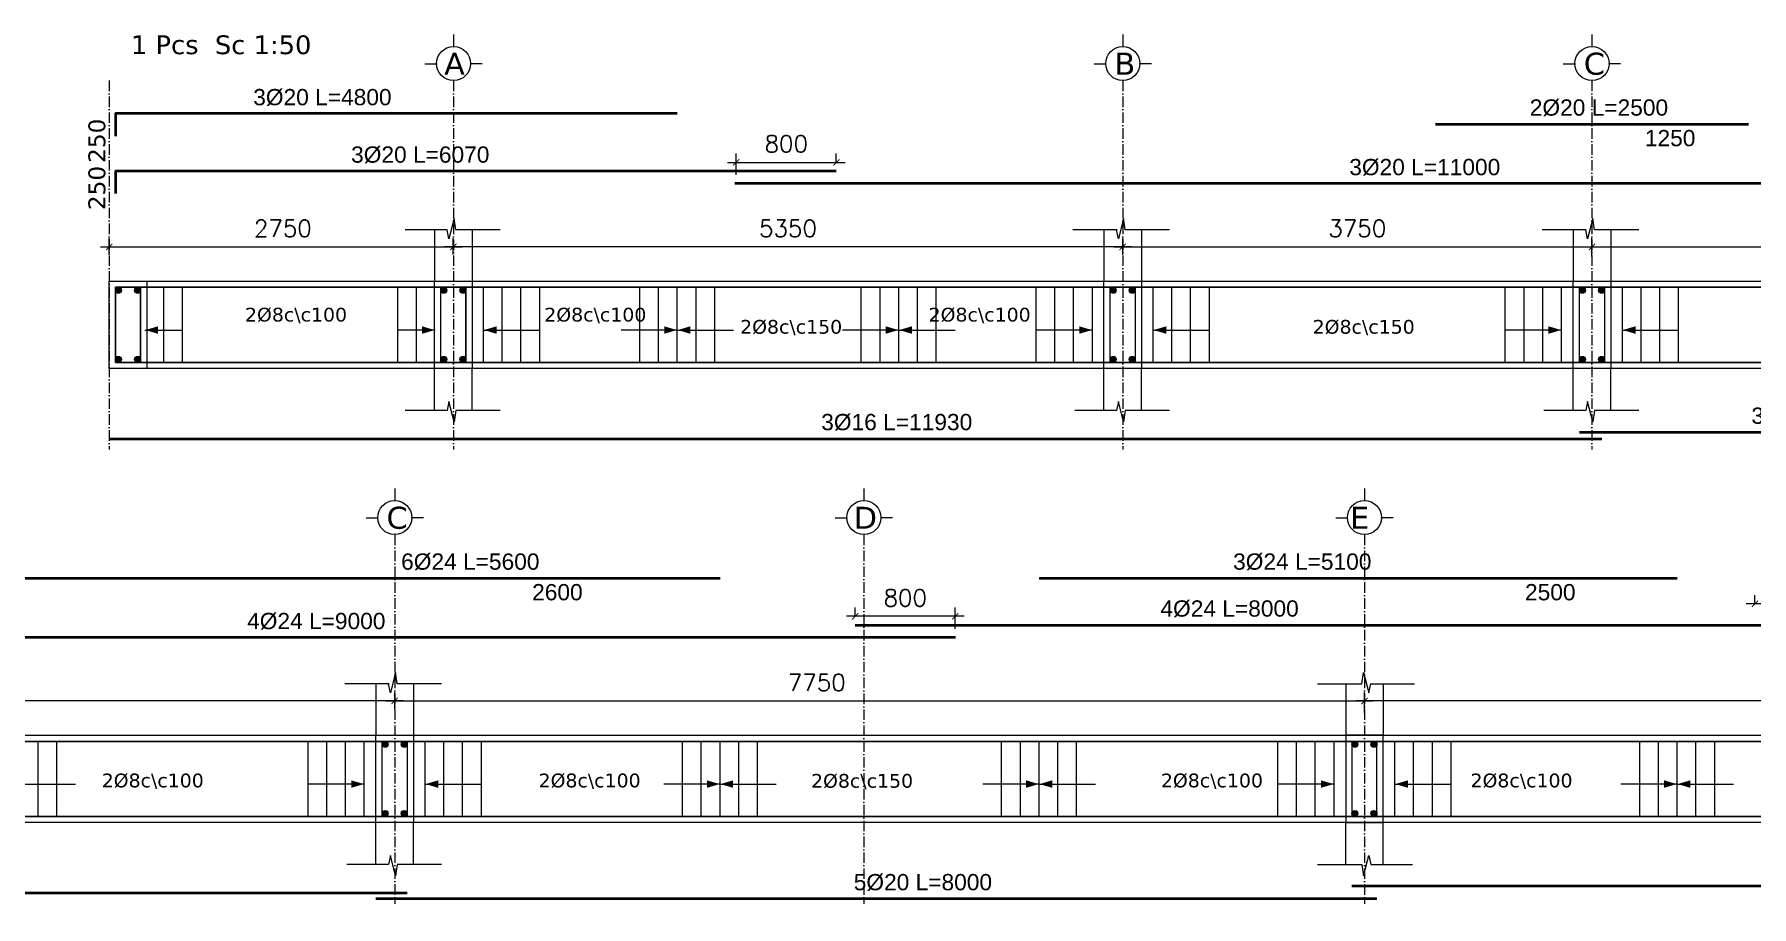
# Model space of a CAD drawing. Header units: inches. Extents: x -17020 to 43805, y -10194 to 123061.
# Drawn here: x 29688 to 31061, y 112842 to 113540 of the extents above; entities that cross this region are included whole.
import ezdxf

# ---------------------------------------------------------------- set-up
doc = ezdxf.new("R2010")
doc.units = ezdxf.units.IN
doc.header["$LTSCALE"] = 0.7
doc.header["$MEASUREMENT"] = 0
doc.linetypes.add('ACAD_ISO10W100', pattern=[18, 12, -3, 0, -3])
doc.layers.get('0').update_dxf_attribs({"lineweight": 13})
doc.layers.get('Defpoints').update_dxf_attribs({"lineweight": 5})
for name, color, linetype, lineweight in [('axis', 254, 'ACAD_ISO10W100', 9), ('BEAM FRAME', 5, 'Continuous', 18), ('COLUMN', 4, 'Continuous', 20), ('elevline', 30, 'Continuous', 20), ('FRAME 070', 5, 'Continuous', 60), ('hatch', 9, 'Continuous', 9), ('renforcment', 141, 'Continuous', 40), ('tex', 3, 'Continuous', 25), ('TEXT', 3, 'Continuous', 25), ('top rein. extension', 50, 'Continuous', 20), ('top renforcment', 7, 'Continuous', 40)]:
    doc.layers.add(name, color=color, linetype=linetype, lineweight=lineweight)
doc.styles.add('100', font='romans.shx', dxfattribs={"height": 13.5})
doc.styles.add('romanc', font='verdana.ttf', dxfattribs={"height": 250})
doc.styles.get("Standard").update_dxf_attribs({"font": 'arial.ttf', "height": 13})
doc.dimstyles.new('100', dxfattribs={"dimtxt": 13.5, "dimasz": 5, "dimexe": 7, "dimexo": 7, "dimgap": 8, "dimtad": 1, "dimdec": 0, "dimlfac": 10, "dimzin": 4, "dimdsep": 46, "dimtxsty": '100', "dimblk": 'ARCHTICK', "dimcen": 0.09, "dimdle": 7, "dimclrd": 1, "dimclre": 8, "dimclrt": 2, "dimadec": 0, "dimazin": 1, "dimtfac": 1, "dimtdec": 0, "dimtix": 1, "dimtofl": 0, "dimtmove": 0, "dimatfit": 3, "dimldrblk": 'ARCHTICK', "dimfxl": 0.18, "dimtolj": 1, "dimtzin": 0, "dimlwd": -1, "dimlwe": -1, "dimarcsym": 0})
doc.dimstyles.get("Standard").update_dxf_attribs({"dimtxt": 13, "dimasz": 5, "dimexe": 0.18, "dimexo": 0.0625, "dimgap": 6, "dimtad": 1, "dimdec": 0, "dimlfac": 10, "dimzin": 0, "dimdsep": 46, "dimtxsty": 'Standard', "dimblk": 'ARCHTICK', "dimcen": 0.09, "dimse1": 1, "dimse2": 1, "dimclrd": 1, "dimclre": 7, "dimclrt": 3, "dimadec": 0, "dimazin": 0, "dimtfac": 1, "dimtdec": 0, "dimtix": 1, "dimtofl": 0, "dimtmove": 0, "dimatfit": 3, "dimldrblk": 'ARCHTICK', "dimfxl": 1, "dimtolj": 1, "dimtzin": 0, "dimarcsym": 0})

# ---------------------------------------------------------------- blocks, each defined once
blk = doc.blocks.new('*D1082')
at = {"layer": 'Defpoints', "color": 0, "transparency": 16777216}
for p in [(30248.3, 113420.3, -167.8), (31348.2, 113420.3, -0.5), (31348.2, 113420.3)]:
    blk.add_point(p, dxfattribs=at)
at = {"layer": 'TEXT', "color": 3, "transparency": 16777216, "insert": (30799.6, 113433.3), "char_height": 13, "attachment_point": 5}
blk.add_mtext('\\A1;3%%C20 L=11000', dxfattribs=at)
blk = doc.blocks.new('_ArchTick')
at = {"color": 0, "linetype": 'ByBlock', "lineweight": 0, "const_width": 0.15}
blk.add_lwpolyline([(-0.5, -0.5), (0.5, 0.5)], dxfattribs=at)
blk = doc.blocks.new('*D1083')
at = {"color": 1, "transparency": 16777216}
blk.add_line((30565.2, 113369.8), (30016.2, 113369.8), dxfattribs=at)
at = {"color": 8, "transparency": 16777216}
for p, q in [((30023.2, 113363.8), (30023.2, 113376.8)), ((30558.2, 113363.4), (30558.2, 113376.8))]:
    blk.add_line(p, q, dxfattribs=at)
at = {"layer": 'Defpoints', "color": 0, "transparency": 16777216}
for p in [(30023.2, 113369.8), (30023.2, 113356.8), (30558.2, 113356.4)]:
    blk.add_point(p, dxfattribs=at)
at = {"color": 1, "transparency": 16777216, "xscale": 5, "yscale": 5, "zscale": 5, "rotation": 180}
blk.add_blockref('_ArchTick', (30023.2, 113369.8), dxfattribs=at)
at = {"color": 1, "transparency": 16777216, "xscale": 5, "yscale": 5, "zscale": 5}
blk.add_blockref('_ArchTick', (30558.2, 113369.8), dxfattribs=at)
at = {"color": 2, "transparency": 16777216, "insert": (30290.7, 113384.5), "char_height": 13.5, "attachment_point": 5, "style": '100'}
blk.add_mtext('\\A1;5350', dxfattribs=at)
blk = doc.blocks.new('*D1084')
at = {"layer": 'Defpoints', "color": 0, "transparency": 16777216}
for p in [(29722.2, 113430.3, -218.5), (30329.3, 113430.3, -157.8), (30329.3, 113430.3)]:
    blk.add_point(p, dxfattribs=at)
at = {"layer": 'TEXT', "color": 3, "transparency": 16777216, "insert": (29996.8, 113443.3), "char_height": 13, "attachment_point": 5}
blk.add_mtext('\\A1;3%%C20 L=6070', dxfattribs=at)
blk = doc.blocks.new('*D1163')
at = {"color": 1, "transparency": 16777216}
blk.add_line((30242.3, 113437.3), (30336.3, 113437.3), dxfattribs=at)
at = {"color": 8, "transparency": 16777216}
for p, q in [((30249.3, 113427.3), (30249.3, 113444.3)), ((30329.3, 113437.3), (30329.3, 113444.3))]:
    blk.add_line(p, q, dxfattribs=at)
at = {"layer": 'Defpoints', "color": 0, "transparency": 16777216}
for p in [(30329.3, 113437.3), (30329.3, 113430.3), (30249.3, 113420.3)]:
    blk.add_point(p, dxfattribs=at)
at = {"color": 1, "transparency": 16777216, "xscale": 5, "yscale": 5, "zscale": 5, "rotation": 180}
blk.add_blockref('_ArchTick', (30249.3, 113437.3), dxfattribs=at)
at = {"color": 1, "transparency": 16777216, "xscale": 5, "yscale": 5, "zscale": 5}
blk.add_blockref('_ArchTick', (30329.3, 113437.3), dxfattribs=at)
at = {"color": 2, "transparency": 16777216, "insert": (30289.3, 113452.1), "char_height": 13.5, "attachment_point": 5, "style": '100'}
blk.add_mtext('\\A1;800', dxfattribs=at)
blk = doc.blocks.new('*D1085')
at = {"color": 1, "transparency": 16777216}
blk.add_line((30926.2, 113369.8), (31315.2, 113369.8), dxfattribs=at)
at = {"color": 8, "transparency": 16777216}
for p, q in [((30933.2, 113363.2), (30933.2, 113376.8)), ((31308.2, 113360.8), (31308.2, 113376.8))]:
    blk.add_line(p, q, dxfattribs=at)
at = {"layer": 'Defpoints', "color": 0, "transparency": 16777216}
for p in [(31308.2, 113369.8), (30933.2, 113356.2), (31308.2, 113353.8)]:
    blk.add_point(p, dxfattribs=at)
at = {"color": 1, "transparency": 16777216, "xscale": 5, "yscale": 5, "zscale": 5, "rotation": 180}
blk.add_blockref('_ArchTick', (30933.2, 113369.8), dxfattribs=at)
at = {"color": 1, "transparency": 16777216, "xscale": 5, "yscale": 5, "zscale": 5}
blk.add_blockref('_ArchTick', (31308.2, 113369.8), dxfattribs=at)
at = {"color": 2, "transparency": 16777216, "insert": (31120.7, 113384.5), "char_height": 13.5, "attachment_point": 5, "style": '100'}
blk.add_mtext('\\A1;3750', dxfattribs=at)
blk = doc.blocks.new('*D1087')
at = {"layer": 'Defpoints', "color": 0, "transparency": 16777216}
for p in [(30923.2, 113221.6, -37100.9), (30923.2, 113221.6), (31318.2, 113221.6, -13652.7)]:
    blk.add_point(p, dxfattribs=at)
at = {"layer": 'TEXT', "color": 3, "transparency": 16777216, "insert": (31115.9, 113234.6), "char_height": 13, "attachment_point": 5}
blk.add_mtext('\\A1;3%%C16 L=3950', dxfattribs=at)
blk = doc.blocks.new('*D1088')
at = {"color": 1, "transparency": 16777216}
blk.add_line((29741.2, 113369.8), (30030.2, 113369.8), dxfattribs=at)
at = {"color": 8, "transparency": 16777216}
for p, q in [((29748.2, 113363.4), (29748.2, 113376.8)), ((30023.2, 113363.6), (30023.2, 113376.8))]:
    blk.add_line(p, q, dxfattribs=at)
at = {"layer": 'Defpoints', "color": 0, "transparency": 16777216}
for p in [(30023.2, 113369.8), (29748.2, 113356.4), (30023.2, 113356.6)]:
    blk.add_point(p, dxfattribs=at)
at = {"color": 1, "transparency": 16777216, "xscale": 5, "yscale": 5, "zscale": 5, "rotation": 180}
blk.add_blockref('_ArchTick', (29748.2, 113369.8), dxfattribs=at)
at = {"color": 1, "transparency": 16777216, "xscale": 5, "yscale": 5, "zscale": 5}
blk.add_blockref('_ArchTick', (30023.2, 113369.8), dxfattribs=at)
at = {"color": 2, "transparency": 16777216, "insert": (29887, 113384.5), "char_height": 13.5, "attachment_point": 5, "style": '100'}
blk.add_mtext('\\A1;2750', dxfattribs=at)
blk = doc.blocks.new('*D1089')
at = {"layer": 'Defpoints', "color": 0, "transparency": 16777216}
for p in [(29748.2, 113216.5, -37100.9), (29748.2, 113216.5), (30941.2, 113216.5, -13652.7)]:
    blk.add_point(p, dxfattribs=at)
at = {"layer": 'TEXT', "color": 3, "transparency": 16777216, "insert": (30377.6, 113229.5), "char_height": 13, "attachment_point": 5}
blk.add_mtext('\\A1;3%%C16 L=11930', dxfattribs=at)
blk = doc.blocks.new('*D1090')
at = {"color": 1, "transparency": 16777216}
blk.add_line((30551.2, 113369.8), (30940.2, 113369.8), dxfattribs=at)
at = {"color": 8, "transparency": 16777216}
for p, q in [((30558.2, 113363.4), (30558.2, 113376.8)), ((30933.2, 113362.2), (30933.2, 113376.8))]:
    blk.add_line(p, q, dxfattribs=at)
at = {"layer": 'Defpoints', "color": 0, "transparency": 16777216}
for p in [(30933.2, 113369.8), (30558.2, 113356.4), (30933.2, 113355.2)]:
    blk.add_point(p, dxfattribs=at)
at = {"color": 1, "transparency": 16777216, "xscale": 5, "yscale": 5, "zscale": 5, "rotation": 180}
blk.add_blockref('_ArchTick', (30558.2, 113369.8), dxfattribs=at)
at = {"color": 1, "transparency": 16777216, "xscale": 5, "yscale": 5, "zscale": 5}
blk.add_blockref('_ArchTick', (30933.2, 113369.8), dxfattribs=at)
at = {"color": 2, "transparency": 16777216, "insert": (30745.7, 113384.5), "char_height": 13.5, "attachment_point": 5, "style": '100'}
blk.add_mtext('\\A1;3750', dxfattribs=at)
blk = doc.blocks.new('*D1100')
at = {"layer": 'Defpoints', "color": 0, "transparency": 16777216}
for p in [(29722.2, 113476.2, -218.5), (30202.2, 113476.2, -157.8), (30202.2, 113476.2)]:
    blk.add_point(p, dxfattribs=at)
at = {"layer": 'TEXT', "color": 3, "transparency": 16777216, "insert": (29918.6, 113489.2), "char_height": 13, "attachment_point": 5}
blk.add_mtext('\\A1;3%%C20 L=4800', dxfattribs=at)
blk = doc.blocks.new('*D1101')
at = {"layer": 'Defpoints', "color": 0, "transparency": 16777216}
for p in [(30808.2, 113467.9, -203.1), (30808.2, 113467.9), (31058.2, 113467.9, -189.9)]:
    blk.add_point(p, dxfattribs=at)
at = {"layer": 'TEXT', "color": 3, "transparency": 16777216, "insert": (30938.8, 113480.9), "char_height": 13, "attachment_point": 5}
blk.add_mtext('\\A1;2%%C20 L=2500', dxfattribs=at)
blk = doc.blocks.new('*D1102')
at = {"layer": 'Defpoints', "color": 0, "transparency": 16777216}
for p in [(30933.2, 113466.3), (31058.2, 113466.3), (31058.2, 113443.9)]:
    blk.add_point(p, dxfattribs=at)
at = {"layer": 'TEXT', "color": 3, "transparency": 16777216, "insert": (30995.7, 113456.6), "char_height": 13, "attachment_point": 5}
blk.add_mtext('\\A1;1250', dxfattribs=at)
blk = doc.blocks.new('*D1120')
at = {"layer": 'Defpoints', "color": 0, "transparency": 16777216}
for p in [(29524.4, 113057.5, -167.8), (30424.4, 113057.5, -221.1), (30424.4, 113057.5)]:
    blk.add_point(p, dxfattribs=at)
at = {"layer": 'TEXT', "color": 3, "transparency": 16777216, "insert": (29913.7, 113070.5), "char_height": 13, "attachment_point": 5}
blk.add_mtext('\\A1;4%%C24 L=9000', dxfattribs=at)
blk = doc.blocks.new('*D1121')
at = {"color": 8, "transparency": 16777216}
for p, q in [((29066.4, 113000.9), (29066.4, 113013.9)), ((29976.4, 113000.3), (29976.4, 113013.9))]:
    blk.add_line(p, q, dxfattribs=at)
at = {"color": 1, "transparency": 16777216}
blk.add_line((29983.4, 113006.9), (29059.4, 113006.9), dxfattribs=at)
at = {"layer": 'Defpoints', "color": 0, "transparency": 16777216}
for p in [(29066.4, 113006.9), (29066.4, 112993.9), (29976.4, 112993.3)]:
    blk.add_point(p, dxfattribs=at)
at = {"color": 1, "transparency": 16777216, "xscale": 5, "yscale": 5, "zscale": 5, "rotation": 180}
blk.add_blockref('_ArchTick', (29066.4, 113006.9), dxfattribs=at)
at = {"color": 1, "transparency": 16777216, "xscale": 5, "yscale": 5, "zscale": 5}
blk.add_blockref('_ArchTick', (29976.4, 113006.9), dxfattribs=at)
at = {"color": 2, "transparency": 16777216, "insert": (29521.4, 113021.6), "char_height": 13.5, "attachment_point": 5, "style": '100'}
blk.add_mtext('\\A1;9100', dxfattribs=at)
blk = doc.blocks.new('*D1123')
at = {"color": 8, "transparency": 16777216}
for p, q in [((29976.4, 113000.3), (29976.4, 113013.9)), ((30751.4, 112997.2), (30751.4, 113013.9))]:
    blk.add_line(p, q, dxfattribs=at)
at = {"color": 1, "transparency": 16777216}
blk.add_line((29969.4, 113006.9), (30758.4, 113006.9), dxfattribs=at)
at = {"layer": 'Defpoints', "color": 0, "transparency": 16777216}
for p in [(30751.4, 113006.9), (29976.4, 112993.3), (30751.4, 112990.2)]:
    blk.add_point(p, dxfattribs=at)
at = {"color": 1, "transparency": 16777216, "xscale": 5, "yscale": 5, "zscale": 5, "rotation": 180}
blk.add_blockref('_ArchTick', (29976.4, 113006.9), dxfattribs=at)
at = {"color": 1, "transparency": 16777216, "xscale": 5, "yscale": 5, "zscale": 5}
blk.add_blockref('_ArchTick', (30751.4, 113006.9), dxfattribs=at)
at = {"color": 2, "transparency": 16777216, "insert": (30313.7, 113021.6), "char_height": 13.5, "attachment_point": 5, "style": '100'}
blk.add_mtext('\\A1;7750', dxfattribs=at)
blk = doc.blocks.new('*D1124')
at = {"layer": 'Defpoints', "color": 0, "transparency": 16777216}
for p in [(29961.4, 112848.8, -37100.9), (29961.4, 112848.8), (30761.4, 112848.8, -13870.6)]:
    blk.add_point(p, dxfattribs=at)
at = {"layer": 'TEXT', "color": 3, "transparency": 16777216, "insert": (30398.5, 112861.8), "char_height": 13, "attachment_point": 5}
blk.add_mtext('\\A1;5%%C20 L=8000', dxfattribs=at)
blk = doc.blocks.new('*D1126')
at = {"layer": 'Defpoints', "color": 0, "transparency": 16777216}
for p in [(28831.4, 112853.6, -37100.9), (28831.4, 112853.6), (29986.4, 112853.6, -13652.7)]:
    blk.add_point(p, dxfattribs=at)
at = {"layer": 'TEXT', "color": 3, "transparency": 16777216, "insert": (29462.8, 112866.6), "char_height": 13, "attachment_point": 5}
blk.add_mtext('\\A1;8%%C20 L=11550', dxfattribs=at)
blk = doc.blocks.new('*D1127')
at = {"layer": 'Defpoints', "color": 0, "transparency": 16777216}
for p in [(30344.4, 113067.5, -19.2), (30344.4, 113067.5), (31144.5, 113067.5, -167.8)]:
    blk.add_point(p, dxfattribs=at)
at = {"layer": 'TEXT', "color": 3, "transparency": 16777216, "insert": (30643.6, 113080.5), "char_height": 13, "attachment_point": 5}
blk.add_mtext('\\A1;4%%C24 L=8000', dxfattribs=at)
blk = doc.blocks.new('*D1168')
at = {"color": 1, "transparency": 16777216}
blk.add_line((31150.5, 113084.5), (31056.5, 113084.5), dxfattribs=at)
at = {"color": 8, "transparency": 16777216}
for p, q in [((31063.5, 113084.5), (31063.5, 113091.5)), ((31143.5, 113074.5), (31143.5, 113091.5))]:
    blk.add_line(p, q, dxfattribs=at)
at = {"layer": 'Defpoints', "color": 0, "transparency": 16777216}
for p in [(31063.5, 113084.5), (31063.5, 113077.5), (31143.5, 113067.5)]:
    blk.add_point(p, dxfattribs=at)
at = {"color": 1, "transparency": 16777216, "xscale": 5, "yscale": 5, "zscale": 5, "rotation": 180}
blk.add_blockref('_ArchTick', (31063.5, 113084.5), dxfattribs=at)
at = {"color": 1, "transparency": 16777216, "xscale": 5, "yscale": 5, "zscale": 5}
blk.add_blockref('_ArchTick', (31143.5, 113084.5), dxfattribs=at)
at = {"color": 2, "transparency": 16777216, "insert": (31103.5, 113099.2), "char_height": 13.5, "attachment_point": 5, "style": '100'}
blk.add_mtext('\\A1;800', dxfattribs=at)
blk = doc.blocks.new('*D1130')
at = {"color": 8, "transparency": 16777216}
for p, q in [((30751.4, 112998), (30751.4, 113013.9)), ((31501.4, 113002.6), (31501.4, 113013.9))]:
    blk.add_line(p, q, dxfattribs=at)
at = {"color": 1, "transparency": 16777216}
blk.add_line((31508.4, 113006.9), (30744.4, 113006.9), dxfattribs=at)
at = {"layer": 'Defpoints', "color": 0, "transparency": 16777216}
for p in [(30751.4, 113006.9), (31501.4, 112995.6), (30751.4, 112991)]:
    blk.add_point(p, dxfattribs=at)
at = {"color": 1, "transparency": 16777216, "xscale": 5, "yscale": 5, "zscale": 5, "rotation": 180}
blk.add_blockref('_ArchTick', (30751.4, 113006.9), dxfattribs=at)
at = {"color": 1, "transparency": 16777216, "xscale": 5, "yscale": 5, "zscale": 5}
blk.add_blockref('_ArchTick', (31501.4, 113006.9), dxfattribs=at)
at = {"color": 2, "transparency": 16777216, "insert": (31126.4, 113021.6), "char_height": 13.5, "attachment_point": 5, "style": '100'}
blk.add_mtext('\\A1;7500', dxfattribs=at)
blk = doc.blocks.new('*D1131')
at = {"layer": 'Defpoints', "color": 0, "transparency": 16777216}
for p in [(30741.4, 112858.7, -13652.7), (31786.4, 112858.7, -37100.9), (31786.4, 112858.7)]:
    blk.add_point(p, dxfattribs=at)
at = {"layer": 'TEXT', "color": 3, "transparency": 16777216, "insert": (31201.9, 112871.7), "char_height": 13, "attachment_point": 5}
blk.add_mtext('\\A1;6%%C20 L=10450', dxfattribs=at)
blk = doc.blocks.new('*D1133')
at = {"layer": 'Defpoints', "color": 0, "transparency": 16777216}
for p in [(29676.4, 113105, -203.1), (29676.4, 113105), (30236.4, 113105, -189.9)]:
    blk.add_point(p, dxfattribs=at)
at = {"layer": 'TEXT', "color": 3, "transparency": 16777216, "insert": (30036.8, 113118), "char_height": 13, "attachment_point": 5}
blk.add_mtext('\\A1;6%%C24 L=5600', dxfattribs=at)
blk = doc.blocks.new('*D1134')
at = {"layer": 'Defpoints', "color": 0, "transparency": 16777216}
for p in [(29976.4, 113103.5), (30236.4, 113103.5), (30236.4, 113081.1)]:
    blk.add_point(p, dxfattribs=at)
at = {"layer": 'TEXT', "color": 3, "transparency": 16777216, "insert": (30106.4, 113093.7), "char_height": 13, "attachment_point": 5}
blk.add_mtext('\\A1;2600', dxfattribs=at)
blk = doc.blocks.new('*D1136')
at = {"layer": 'Defpoints', "color": 0, "transparency": 16777216}
for p in [(30491.4, 113105, -203.1), (30491.4, 113105), (31001.4, 113105, -189.9)]:
    blk.add_point(p, dxfattribs=at)
at = {"layer": 'TEXT', "color": 3, "transparency": 16777216, "insert": (30701.7, 113118), "char_height": 13, "attachment_point": 5}
blk.add_mtext('\\A1;3%%C24 L=5100', dxfattribs=at)
blk = doc.blocks.new('*D1137')
at = {"layer": 'Defpoints', "color": 0, "transparency": 16777216}
for p in [(30751.4, 113103.5), (31001.4, 113103.5), (31001.4, 113081.1)]:
    blk.add_point(p, dxfattribs=at)
at = {"layer": 'TEXT', "color": 3, "transparency": 16777216, "insert": (30899.9, 113093.7), "char_height": 13, "attachment_point": 5}
blk.add_mtext('\\A1;2500', dxfattribs=at)
blk = doc.blocks.new('*D1138')
at = {"color": 8, "transparency": 16777216}
for p, q in [((30344.4, 113074.5), (30344.4, 113081.5)), ((30424.4, 113064.5), (30424.4, 113081.5))]:
    blk.add_line(p, q, dxfattribs=at)
at = {"color": 1, "transparency": 16777216}
blk.add_line((30431.4, 113074.5), (30337.4, 113074.5), dxfattribs=at)
at = {"layer": 'Defpoints', "color": 0, "transparency": 16777216}
for p in [(30344.4, 113074.5), (30344.4, 113067.5), (30424.4, 113057.5)]:
    blk.add_point(p, dxfattribs=at)
at = {"color": 1, "transparency": 16777216, "xscale": 5, "yscale": 5, "zscale": 5, "rotation": 180}
blk.add_blockref('_ArchTick', (30344.4, 113074.5), dxfattribs=at)
at = {"color": 1, "transparency": 16777216, "xscale": 5, "yscale": 5, "zscale": 5}
blk.add_blockref('_ArchTick', (30424.4, 113074.5), dxfattribs=at)
at = {"color": 2, "transparency": 16777216, "insert": (30384.4, 113089.2), "char_height": 13.5, "attachment_point": 5, "style": '100'}
blk.add_mtext('\\A1;800', dxfattribs=at)

msp = doc.modelspace()

# ---------------------------------------------------------------- hatches: boundary and pattern name
at = {"layer": 'elevline'}
for points in [[(29757.99, 113335.08, 1), (29753.23, 113335.08, 1)], [(29768.48, 113335.08, -1), (29773.23, 113335.08, -1)], [(30017.99, 113335.08, 1), (30013.23, 113335.08, 1)], [(30028.47, 113335.08, -1), (30033.23, 113335.08, -1)], [(30552.99, 113335.08, 1), (30548.23, 113335.08, 1)], [(30563.47, 113335.08, -1), (30568.23, 113335.08, -1)], [(30927.99, 113335.08, 1), (30923.23, 113335.08, 1)], [(30938.47, 113335.08, -1), (30943.23, 113335.08, -1)], [(29757.99, 113279.83, -1), (29753.23, 113279.83, -1)], [(29768.48, 113279.83, 1), (29773.23, 113279.83, 1)], [(30017.99, 113279.83, -1), (30013.23, 113279.83, -1)], [(30028.47, 113279.83, 1), (30033.23, 113279.83, 1)], [(30552.99, 113279.83, -1), (30548.23, 113279.83, -1)], [(30563.47, 113279.83, 1), (30568.23, 113279.83, 1)], [(30927.99, 113279.83, -1), (30923.23, 113279.83, -1)], [(30938.47, 113279.83, 1), (30943.23, 113279.83, 1)], [(29971.14, 112972.2, 1), (29966.38, 112972.2, 1)], [(29981.62, 112972.2, -1), (29986.38, 112972.2, -1)], [(30746.14, 112972.2, 1), (30741.38, 112972.2, 1)], [(30756.62, 112972.2, -1), (30761.38, 112972.2, -1)], [(29971.14, 112916.96, -1), (29966.38, 112916.96, -1)], [(29981.62, 112916.96, 1), (29986.38, 112916.96, 1)], [(30746.14, 112916.96, -1), (30741.38, 112916.96, -1)], [(30756.62, 112916.96, 1), (30761.38, 112916.96, 1)]]:
    msp.add_hatch(color=256, dxfattribs=at).paths.add_polyline_path(points)

# ---------------------------------------------------------------- linework, layer by layer
at = {"layer": 'axis'}
for p, q in [((29748.23, 113502.65), (29748.23, 113207.72)), ((30023.23, 113502.65), (30023.23, 113207.72)), ((30558.23, 113502.65), (30558.23, 113207.72)), ((30933.23, 113502.65), (30933.23, 113207.72)), ((29976.38, 113139.77), (29976.38, 112844.84)), ((30351.38, 113139.77), (30351.38, 112844.84)), ((30351.38, 113139.77), (30351.38, 112844.84)), ((30751.38, 113139.77), (30751.38, 112844.84)), ((30751.38, 113139.77), (30751.38, 112844.84))]:
    msp.add_line(p, q, dxfattribs=at)
at = {"layer": 'BEAM FRAME', "elevation": 217.91}
for points in [[(31323.23, 113272.45), (29748.23, 113272.45), (29748.23, 113342.45), (31323.23, 113342.45)], [(31791.38, 112909.58), (28831.38, 112909.58), (28831.38, 112979.58), (31791.38, 112979.58)]]:
    msp.add_lwpolyline(points, close=True, dxfattribs=at)
at = {"layer": 'COLUMN', "lineweight": 20}
for p, q in [((30008.23, 113383.38, 217.91), (30008.23, 113342.45, 217.91)), ((30038.23, 113383.38, 217.91), (30038.23, 113342.45, 217.91)), ((30543.23, 113383.38, 217.91), (30543.23, 113342.45, 217.91)), ((30573.23, 113383.38, 217.91), (30573.23, 113342.45, 217.91)), ((30918.23, 113383.38, 217.91), (30918.23, 113342.45, 217.91)), ((30948.23, 113383.38, 217.91), (30948.23, 113342.45, 217.91)), ((30008.23, 113239.03, 217.91), (30008.23, 113272.45, 217.91)), ((30038.23, 113239.03, 217.91), (30038.23, 113272.45, 217.91)), ((30543.23, 113239.03, 217.91), (30543.23, 113272.45, 217.91)), ((30573.23, 113239.03, 217.91), (30573.23, 113272.45, 217.91)), ((30918.23, 113239.03, 217.91), (30918.23, 113272.45, 217.91)), ((30948.23, 113239.03, 217.91), (30948.23, 113272.45, 217.91)), ((29961.38, 113020.51, 217.91), (29961.38, 112979.58, 217.91)), ((29991.38, 113020.51, 217.91), (29991.38, 112979.58, 217.91)), ((30736.38, 113020.51, 217.91), (30736.38, 112979.58, 217.91)), ((30766.38, 113020.51, 217.91), (30766.38, 112979.58, 217.91)), ((29961.38, 112876.16, 217.91), (29961.38, 112909.58, 217.91)), ((29991.38, 112876.16, 217.91), (29991.38, 112909.58, 217.91)), ((30736.38, 112876.16, 217.91), (30736.38, 112909.58, 217.91)), ((30766.38, 112876.16, 217.91), (30766.38, 112909.58, 217.91))]:
    msp.add_line(p, q, dxfattribs=at)
at = {"layer": 'elevline'}
for p, q in [((29773.27, 113277.45), (29773.27, 113337.45)), ((29791.73, 113277.45), (29791.73, 113337.45)), ((29806.73, 113277.45), (29806.73, 113337.45)), ((29978.74, 113277.45), (29978.74, 113337.45)), ((29993.74, 113277.45), (29993.74, 113337.45)), ((30033.27, 113277.45), (30033.27, 113337.45)), ((30047.34, 113277.45), (30047.34, 113337.45)), ((30062.3, 113277.45), (30062.3, 113337.45)), ((30077.3, 113277.45), (30077.3, 113337.45)), ((30092.3, 113277.45), (30092.3, 113337.45)), ((30172.27, 113277.45), (30172.27, 113337.45)), ((30187.27, 113277.45), (30187.27, 113337.45)), ((30202.23, 113277.45), (30202.23, 113337.45)), ((30217.19, 113277.45), (30217.19, 113337.45)), ((30232.19, 113277.45), (30232.19, 113337.45)), ((30349.27, 113277.45), (30349.27, 113337.45)), ((30364.27, 113277.45), (30364.27, 113337.45)), ((30379.23, 113277.45), (30379.23, 113337.45)), ((30394.19, 113277.45), (30394.19, 113337.45)), ((30409.19, 113277.45), (30409.19, 113337.45)), ((30488.96, 113277.45), (30488.96, 113337.45)), ((30503.96, 113277.45), (30503.96, 113337.45)), ((30518.96, 113277.45), (30518.96, 113337.45)), ((30533.92, 113277.45), (30533.92, 113337.45)), ((30582.54, 113277.45), (30582.54, 113337.45)), ((30597.5, 113277.45), (30597.5, 113337.45)), ((30612.5, 113277.45), (30612.5, 113337.45)), ((30627.5, 113277.45), (30627.5, 113337.45)), ((30863.96, 113277.45), (30863.96, 113337.45)), ((30878.96, 113277.45), (30878.96, 113337.45)), ((30893.96, 113277.45), (30893.96, 113337.45)), ((30908.92, 113277.45), (30908.92, 113337.45)), ((30957.54, 113277.45), (30957.54, 113337.45)), ((30972.5, 113277.45), (30972.5, 113337.45)), ((30987.5, 113277.45), (30987.5, 113337.45)), ((31002.5, 113277.45), (31002.5, 113337.45)), ((29691.34, 112914.58), (29691.34, 112974.58)), ((29706.34, 112914.58), (29706.34, 112974.58)), ((29907.11, 112914.58), (29907.11, 112974.58)), ((29922.11, 112914.58), (29922.11, 112974.58)), ((29937.11, 112914.58), (29937.11, 112974.58)), ((29952.07, 112914.58), (29952.07, 112974.58)), ((30000.69, 112914.58), (30000.69, 112974.58)), ((30015.65, 112914.58), (30015.65, 112974.58)), ((30030.65, 112914.58), (30030.65, 112974.58)), ((30045.65, 112914.58), (30045.65, 112974.58)), ((30206.42, 112914.58), (30206.42, 112974.58)), ((30221.42, 112914.58), (30221.42, 112974.58)), ((30236.38, 112914.58), (30236.38, 112974.58)), ((30251.34, 112914.58), (30251.34, 112974.58)), ((30266.34, 112914.58), (30266.34, 112974.58)), ((30461.42, 112914.58), (30461.42, 112974.58)), ((30476.42, 112914.58), (30476.42, 112974.58)), ((30491.38, 112914.58), (30491.38, 112974.58)), ((30506.34, 112914.58), (30506.34, 112974.58)), ((30521.34, 112914.58), (30521.34, 112974.58)), ((30682.11, 112914.58), (30682.11, 112974.58)), ((30697.11, 112914.58), (30697.11, 112974.58)), ((30712.11, 112914.58), (30712.11, 112974.58)), ((30727.07, 112914.58), (30727.07, 112974.58)), ((30775.69, 112914.58), (30775.69, 112974.58)), ((30790.65, 112914.58), (30790.65, 112974.58)), ((30805.65, 112914.58), (30805.65, 112974.58)), ((30820.65, 112914.58), (30820.65, 112974.58)), ((30971.42, 112914.58), (30971.42, 112974.58)), ((30986.42, 112914.58), (30986.42, 112974.58)), ((31001.38, 112914.58), (31001.38, 112974.58)), ((31016.34, 112914.58), (31016.34, 112974.58)), ((31031.34, 112914.58), (31031.34, 112974.58))]:
    msp.add_line(p, q, dxfattribs=at)
for centre in [(29755.61, 113335.08), (29770.85, 113335.08), (30015.61, 113335.08), (30030.85, 113335.08), (30550.61, 113335.08), (30565.85, 113335.08), (30925.61, 113335.08), (30940.85, 113335.08), (29755.61, 113279.83), (29770.85, 113279.83), (30015.61, 113279.83), (30030.85, 113279.83), (30550.61, 113279.83), (30565.85, 113279.83), (30925.61, 113279.83), (30940.85, 113279.83), (29968.76, 112972.2), (29984, 112972.2), (30743.76, 112972.2), (30759, 112972.2), (29968.76, 112916.96), (29984, 112916.96), (30743.76, 112916.96), (30759, 112916.96)]:
    msp.add_circle(centre, 2.38, dxfattribs=at)
at = {"layer": 'FRAME 070', "lineweight": 20}
for p, q in [((30018.22, 113383.38, 217.91), (29984.83, 113383.38, 217.91)), ((30019.73, 113376.31, 217.91), (30018.22, 113383.38, 217.91)), ((30023.91, 113392.38, 217.91), (30019.73, 113376.31, 217.91)), ((30025.26, 113383.38, 217.91), (30023.91, 113392.38, 217.91)), ((30060.62, 113383.38, 217.91), (30025.26, 113383.38, 217.91)), ((30553.7, 113383.38, 217.91), (30518.35, 113383.38, 217.91)), ((30554.73, 113376.31, 217.91), (30553.22, 113383.38, 217.91)), ((30558.91, 113392.38, 217.91), (30554.73, 113376.31, 217.91)), ((30560.26, 113383.38, 217.91), (30558.91, 113392.38, 217.91)), ((30595.62, 113383.38, 217.91), (30560.26, 113383.38, 217.91)), ((30928.7, 113383.38, 217.91), (30893.35, 113383.38, 217.91)), ((30929.73, 113376.31, 217.91), (30928.22, 113383.38, 217.91)), ((30933.91, 113392.38, 217.91), (30929.73, 113376.31, 217.91)), ((30935.26, 113383.38, 217.91), (30933.91, 113392.38, 217.91)), ((30970.62, 113383.38, 217.91), (30935.26, 113383.38, 217.91)), ((30019.73, 113246.1, 217.91), (30018.22, 113239.03, 217.91)), ((30023.91, 113230.03, 217.91), (30019.73, 113246.1, 217.91)), ((30554.73, 113246.1, 217.91), (30553.22, 113239.03, 217.91)), ((30558.91, 113230.03, 217.91), (30554.73, 113246.1, 217.91)), ((30929.73, 113246.1, 217.91), (30928.22, 113239.03, 217.91)), ((30933.91, 113230.03, 217.91), (30929.73, 113246.1, 217.91)), ((30018.22, 113239.03, 217.91), (29984.83, 113239.03, 217.91)), ((30025.26, 113239.03, 217.91), (30023.91, 113230.03, 217.91)), ((30060.62, 113239.03, 217.91), (30025.26, 113239.03, 217.91)), ((30553.22, 113239.03, 217.91), (30519.83, 113239.03, 217.91)), ((30560.26, 113239.03, 217.91), (30558.91, 113230.03, 217.91)), ((30595.62, 113239.03, 217.91), (30560.26, 113239.03, 217.91)), ((30928.22, 113239.03, 217.91), (30894.83, 113239.03, 217.91)), ((30935.26, 113239.03, 217.91), (30933.91, 113230.03, 217.91)), ((30970.62, 113239.03, 217.91), (30935.26, 113239.03, 217.91)), ((29977.06, 113029.51, 217.91), (29972.88, 113013.43, 217.91)), ((29978.41, 113020.51, 217.91), (29977.06, 113029.51, 217.91)), ((30749.35, 113020.51, 217.91), (30750.7, 113029.51, 217.91)), ((30750.7, 113029.51, 217.91), (30754.88, 113013.43, 217.91)), ((29971.85, 113020.51, 217.91), (29936.5, 113020.51, 217.91)), ((29972.88, 113013.43, 217.91), (29971.37, 113020.51, 217.91)), ((30013.77, 113020.51, 217.91), (29978.41, 113020.51, 217.91)), ((30713.99, 113020.51, 217.91), (30749.35, 113020.51, 217.91)), ((30754.88, 113013.43, 217.91), (30756.39, 113020.51, 217.91)), ((30755.91, 113020.51, 217.91), (30791.27, 113020.51, 217.91)), ((29971.37, 112876.16, 217.91), (29937.99, 112876.16, 217.91)), ((29972.88, 112883.23, 217.91), (29971.37, 112876.16, 217.91)), ((29977.06, 112867.16, 217.91), (29972.88, 112883.23, 217.91)), ((29978.41, 112876.16, 217.91), (29977.06, 112867.16, 217.91)), ((30013.77, 112876.16, 217.91), (29978.41, 112876.16, 217.91)), ((30713.99, 112876.16, 217.91), (30749.35, 112876.16, 217.91)), ((30749.35, 112876.16, 217.91), (30750.7, 112867.16, 217.91)), ((30750.7, 112867.16, 217.91), (30754.88, 112883.23, 217.91)), ((30754.88, 112883.23, 217.91), (30756.39, 112876.16, 217.91)), ((30756.39, 112876.16, 217.91), (30789.78, 112876.16, 217.91))]:
    msp.add_line(p, q, dxfattribs=at)
at = {"layer": 'FRAME 070', "lineweight": 15}
for points in [[(29778.23, 113272.45), (29748.23, 113272.45), (29748.23, 113342.45), (29778.23, 113342.45)], [(30038.23, 113272.45), (30008.23, 113272.45), (30008.23, 113342.45), (30038.23, 113342.45)], [(30573.23, 113272.45), (30543.23, 113272.45), (30543.23, 113342.45), (30573.23, 113342.45)], [(30948.23, 113272.45), (30918.23, 113272.45), (30918.23, 113342.45), (30948.23, 113342.45)], [(29991.38, 112909.58), (29961.38, 112909.58), (29961.38, 112979.58), (29991.38, 112979.58)], [(30736.38, 112909.58), (30766.38, 112909.58), (30766.38, 112979.58), (30736.38, 112979.58)]]:
    msp.add_lwpolyline(points, close=True, dxfattribs=at)
at = {"layer": 'hatch'}
for p, q in [((30023.43, 113539.62), (30023.43, 113529.88)), ((30558.23, 113539.62), (30558.23, 113529.89)), ((30933.23, 113539.62), (30933.23, 113529.89)), ((30000.51, 113516.14), (30010.24, 113516.14)), ((30046.35, 113516.14), (30036.62, 113516.14)), ((30535.31, 113516.14), (30545.04, 113516.14)), ((30581.15, 113516.14), (30571.42, 113516.14)), ((30910.31, 113516.14), (30920.04, 113516.14)), ((30956.15, 113516.14), (30946.42, 113516.14)), ((29976.38, 113176.75), (29976.38, 113167.01)), ((30351.38, 113176.75), (30351.38, 113167.01)), ((30751.38, 113176.75), (30751.38, 113167.01)), ((29953.46, 113153.27), (29963.19, 113153.27)), ((29999.3, 113153.27), (29989.57, 113153.27)), ((30328.46, 113153.27), (30338.19, 113153.27)), ((30374.3, 113153.27), (30364.57, 113153.27)), ((30728.46, 113153.27), (30738.19, 113153.27)), ((30774.3, 113153.27), (30764.57, 113153.27))]:
    msp.add_line(p, q, dxfattribs=at)
for centre in [(30023.43, 113516.26), (30558.23, 113516.27), (30933.23, 113516.27), (29976.38, 113153.39), (30351.38, 113153.39), (30751.38, 113153.39)]:
    msp.add_circle(centre, 13.62, dxfattribs=at)
at = {"layer": 'renforcment', "lineweight": -2, "elevation": 217.91}
for points in [[(31318.23, 113277.45), (29753.23, 113277.45), (29753.23, 113337.45), (31318.23, 113337.45)], [(31786.38, 112914.58), (28836.38, 112914.58), (28836.38, 112974.58), (31786.38, 112974.58)]]:
    msp.add_lwpolyline(points, close=True, dxfattribs=at)
at = {"layer": 'top rein. extension'}
for p, q in [((29776.77, 113303.29), (29806.73, 113303.29)), ((30008.7, 113303.29), (29978.74, 113303.29)), ((30047.34, 113303.29), (30092.3, 113303.29)), ((30202.23, 113303.29), (30157.27, 113303.29)), ((30202.23, 113303.29), (30247.19, 113303.29)), ((30379.23, 113303.29), (30334.27, 113303.29)), ((30379.23, 113303.29), (30424.19, 113303.29)), ((30533.92, 113303.29), (30488.96, 113303.29)), ((30582.54, 113303.29), (30627.5, 113303.29)), ((30908.92, 113303.29), (30863.96, 113303.29)), ((30957.54, 113303.29), (31002.5, 113303.29)), ((29676.38, 112940.42), (29721.34, 112940.42)), ((29952.07, 112940.42), (29907.11, 112940.42)), ((30000.69, 112940.42), (30045.65, 112940.42)), ((30236.38, 112940.42), (30191.42, 112940.42)), ((30236.38, 112940.42), (30281.34, 112940.42)), ((30491.38, 112940.42), (30446.42, 112940.42)), ((30491.38, 112940.42), (30536.34, 112940.42)), ((30727.07, 112940.42), (30682.11, 112940.42)), ((30775.69, 112940.42), (30820.65, 112940.42)), ((31001.38, 112940.42), (30956.42, 112940.42)), ((31001.38, 112940.42), (31046.34, 112940.42))]:
    msp.add_line(p, q, dxfattribs=at)
for points in [[(29787.25, 113306.29), (29777.12, 113303.29), (29787.25, 113300.29)], [(29998.22, 113306.29), (30008.35, 113303.29), (29998.22, 113300.29)], [(30057.82, 113306.29), (30047.69, 113303.29), (30057.82, 113300.29)], [(30191.76, 113306.29), (30201.88, 113303.29), (30191.76, 113300.29)], [(30212.7, 113306.29), (30202.58, 113303.29), (30212.7, 113300.29)], [(30368.76, 113306.29), (30378.88, 113303.29), (30368.76, 113300.29)], [(30389.7, 113306.29), (30379.58, 113303.29), (30389.7, 113300.29)], [(30523.44, 113306.29), (30533.57, 113303.29), (30523.44, 113300.29)], [(30593.02, 113306.29), (30582.89, 113303.29), (30593.02, 113300.29)], [(30898.44, 113306.29), (30908.57, 113303.29), (30898.44, 113300.29)], [(30968.02, 113306.29), (30957.89, 113303.29), (30968.02, 113300.29)], [(29941.6, 112943.42), (29951.72, 112940.42), (29941.6, 112937.42)], [(30011.17, 112943.42), (30001.04, 112940.42), (30011.17, 112937.42)], [(30225.91, 112943.42), (30236.03, 112940.42), (30225.91, 112937.42)], [(30246.85, 112943.42), (30236.73, 112940.42), (30246.85, 112937.42)], [(30480.91, 112943.42), (30491.03, 112940.42), (30480.91, 112937.42)], [(30501.85, 112943.42), (30491.73, 112940.42), (30501.85, 112937.42)], [(30716.6, 112943.42), (30726.72, 112940.42), (30716.6, 112937.42)], [(30786.17, 112943.42), (30776.04, 112940.42), (30786.17, 112937.42)], [(30990.91, 112943.42), (31001.03, 112940.42), (30990.91, 112937.42)], [(31011.85, 112943.42), (31001.73, 112940.42), (31011.85, 112937.42)]]:
    msp.add_solid(points, dxfattribs=at)
at = {"layer": 'top renforcment'}
for p, q in [((29748.23, 113216.46), (30941.23, 113216.46)), ((30923.23, 113221.58), (31318.23, 113221.58)), ((31786.38, 112858.71), (30741.38, 112858.71)), ((28831.38, 112853.59), (29986.38, 112853.59)), ((29961.38, 112848.84), (30761.38, 112848.84, -217.91))]:
    msp.add_line(p, q, dxfattribs=at)
for points in [[(30202.23, 113476.25), (29753.23, 113476.25), (29753.23, 113458.36)], [(30808.23, 113467.89), (31058.23, 113467.89)], [(30329.26, 113430.33), (29753.23, 113430.33), (29753.23, 113412.44)], [(31318.23, 113400.06), (31318.23, 113420.33), (30248.26, 113420.33)], [(29676.38, 113105.02), (30236.38, 113105.02)], [(30491.38, 113105.02), (31001.38, 113105.02)], [(30344.43, 113067.46), (31144.45, 113067.46)], [(30424.43, 113057.46), (29524.41, 113057.46)]]:
    msp.add_lwpolyline(points, dxfattribs=at)
at = {"layer": 'top renforcment', "lineweight": 15}
for points in [[(29773.23, 113277.45), (29753.23, 113277.45), (29753.23, 113337.45), (29773.23, 113337.45)], [(30033.23, 113277.45), (30013.23, 113277.45), (30013.23, 113337.45), (30033.23, 113337.45)], [(30568.23, 113277.45), (30548.23, 113277.45), (30548.23, 113337.45), (30568.23, 113337.45)], [(30943.23, 113277.45), (30923.23, 113277.45), (30923.23, 113337.45), (30943.23, 113337.45)], [(29986.38, 112914.58), (29966.38, 112914.58), (29966.38, 112974.58), (29986.38, 112974.58)], [(30741.38, 112914.58), (30761.38, 112914.58), (30761.38, 112974.58), (30741.38, 112974.58)]]:
    msp.add_lwpolyline(points, close=True, dxfattribs=at)

# ---------------------------------------------------------------- texts
at = {"layer": 'tex', "style": 'romanc'}
for s, p in [('2%%C8c\\c100', (29856.73, 113310.11, -33436.19)), ('2%%C8c\\c100', (30095.92, 113310.11, -33436.19)), ('2%%C8c\\c150', (30252.43, 113300.38, -33436.19)), ('2%%C8c\\c100', (30403.07, 113310.11, -33436.19)), ('2%%C8c\\c150', (30710.01, 113300.38, -33436.19)), ('2%%C8c\\c100', (29742.22, 112937.81, -33436.19)), ('2%%C8c\\c100', (30091.36, 112937.81, -33436.19)), ('2%%C8c\\c150', (30309.11, 112937.51, -33436.19)), ('2%%C8c\\c100', (30588.73, 112937.81, -33436.19)), ('2%%C8c\\c100', (30836.15, 112937.81, -33436.19))]:
    msp.add_text(s, height=11, dxfattribs=at).set_placement(p)
at = {"layer": 'TEXT', "style": 'romanc'}
for s, height, p in [('1 Pcs  Sc 1:50 ', 15, (29765.54, 113523.78)), ('A', 17.6, (30015.9, 113507.34)), ('B', 17.6, (30551.63, 113507.35)), ('C', 17.6, (30926.63, 113507.35)), ('C', 17.6, (29969.78, 113144.47)), ('D', 17.6, (30343.26, 113144.47)), ('E', 17.6, (30739.9, 113144.47))]:
    msp.add_text(s, height=height, dxfattribs=at).set_placement(p)
for p in [(29745.06, 113436.9, -73175.05), (29745.06, 113399.15, -73175.05)]:
    msp.add_text('250', height=13.5, rotation=90, dxfattribs=at).set_placement(p)

# ---------------------------------------------------------------- dimensions: what is measured, and where the dimension line sits
dim = msp.add_linear_dim(base=(30329.26, 113437.33), p1=(30249.26, 113420.33), p2=(30329.26, 113430.33), angle=180, dimstyle='100')
dim.commit()
dim.dimension.update_dxf_attribs({"geometry": '*D1163', "text_midpoint": (30289.26, 113452.08)})
for base, p1, p2, picture, middle in [((30023.23, 113369.75), (29748.23, 113356.43), (30023.23, 113356.64), '*D1088', (29887.03, 113369.75)), ((30933.23, 113369.75), (30558.23, 113356.41), (30933.23, 113355.18), '*D1090', (30745.73, 113369.75)), ((31308.23, 113369.75), (30933.23, 113356.16), (31308.23, 113353.84), '*D1085', (31120.73, 113369.75)), ((30751.38, 113006.88), (29976.38, 112993.29), (30751.38, 112990.17), '*D1123', (30313.73, 113006.88))]:
    dim = msp.add_linear_dim(base=base, p1=p1, p2=p2, dimstyle='100')
    dim.commit()
    dim.dimension.update_dxf_attribs({"geometry": picture, "text_midpoint": middle, "dimtype": 160})
for base, p1, p2, picture, middle in [((30023.23, 113369.75), (30558.23, 113356.41), (30023.23, 113356.76), '*D1083', (30290.73, 113369.75)), ((29066.38, 113006.88), (29976.38, 112993.29), (29066.38, 112993.88), '*D1121', (29521.38, 113006.88)), ((30751.38, 113006.88), (31501.38, 112995.61), (30751.38, 112990.97), '*D1130', (31126.38, 113006.88))]:
    dim = msp.add_linear_dim(base=base, p1=p1, p2=p2, angle=180, dimstyle='100')
    dim.commit()
    dim.dimension.update_dxf_attribs({"geometry": picture, "text_midpoint": middle, "dimtype": 160})
for base, p1, p2, picture, middle in [((31063.45, 113084.46), (31143.45, 113067.46), (31063.45, 113077.46), '*D1168', (31103.45, 113099.21)), ((30344.43, 113074.46), (30424.43, 113057.46), (30344.43, 113067.46), '*D1138', (30384.43, 113089.21))]:
    dim = msp.add_linear_dim(base=base, p1=p1, p2=p2, dimstyle='100')
    dim.commit()
    dim.dimension.update_dxf_attribs({"geometry": picture, "text_midpoint": middle})
at = {"layer": 'TEXT'}
for base, p1, p2, angle, text, picture, middle in [((30202.23, 113476.25), (29722.23, 113476.25, -218.54), (30202.23, 113476.25, -157.78), 0, '3%%C20 L=<>', '*D1100', (29918.6, 113476.25)), ((30808.23, 113467.89), (31058.23, 113467.89, -189.88), (30808.23, 113467.89, -203.15), 180, '2%%C20 L=<>', '*D1101', (30938.79, 113467.89)), ((30329.26, 113430.33), (29722.23, 113430.33, -218.54), (30329.26, 113430.33, -157.78), 0, '3%%C20 L=<>', '*D1084', (29996.78, 113430.33)), ((31348.23, 113420.33), (30248.26, 113420.33, -167.76), (31348.23, 113420.33, -0.48), 0, '3%%C20 L=<>', '*D1082', (30799.57, 113420.33)), ((29748.23, 113216.46, 12366.96), (30941.23, 113216.46, -1285.72), (29748.23, 113216.46, -24733.92), 180, '3%%C16 L=<>', '*D1089', (30377.64, 113216.46, 12366.96)), ((30923.23, 113221.58, 12366.96), (31318.23, 113221.58, -1285.72), (30923.23, 113221.58, -24733.92), 180, '3%%C16 L=<>', '*D1087', (31115.93, 113221.58, 12366.96)), ((29676.38, 113105.02), (30236.38, 113105.02, -189.88), (29676.38, 113105.02, -203.15), 180, '6%%C24 L=<>', '*D1133', (30036.8, 113105.02)), ((30491.38, 113105.02), (31001.38, 113105.02, -189.88), (30491.38, 113105.02, -203.15), 180, '3%%C24 L=<>', '*D1136', (30701.66, 113105.02)), ((30344.43, 113067.46), (31144.45, 113067.46, -167.76), (30344.43, 113067.46, -19.16), 180, '4%%C24 L=<>', '*D1127', (30643.58, 113067.46)), ((30424.43, 113057.46), (29524.41, 113057.46, -167.76), (30424.43, 113057.46, -221.06), 0, '4%%C24 L=<>', '*D1120', (29913.67, 113057.46)), ((28831.38, 112853.59, 12366.96), (29986.38, 112853.59, -1285.72), (28831.38, 112853.59, -24733.92), 180, '8%%C20 L=<>', '*D1126', (29462.79, 112853.59, 12366.96)), ((31786.38, 112858.71, 12366.96), (30741.38, 112858.71, -1285.72), (31786.38, 112858.71, -24733.92), 0, '6%%C20 L=<>', '*D1131', (31201.9, 112858.71, 12366.96)), ((29961.38, 112848.84, 12366.96), (30761.38, 112848.84, -1503.63), (29961.38, 112848.84, -24733.92), 180, '5%%C20 L=<>', '*D1124', (30398.52, 112848.84, 12366.96))]:
    dim = msp.add_linear_dim(base=base, p1=p1, p2=p2, angle=angle, text=text, dimstyle='Standard', override={"dimsd1": 1, "dimsd2": 1, "dimfxl": 0.1, "dimfxlon": 1}, dxfattribs=at)
    dim.commit()
    dim.dimension.update_dxf_attribs({"geometry": picture, "text_midpoint": middle, "dimtype": 161})
for base, p1, p2, picture, middle in [((31058.23, 113443.93), (30933.23, 113466.32), (31058.23, 113466.32), '*D1102', (30995.73, 113456.57)), ((30236.38, 113081.06), (29976.38, 113103.45), (30236.38, 113103.45), '*D1134', (30106.38, 113093.69))]:
    dim = msp.add_linear_dim(base=base, p1=p1, p2=p2, dimstyle='Standard', override={"dimsd1": 1, "dimsd2": 1, "dimfxl": 0.1, "dimfxlon": 1}, dxfattribs=at)
    dim.commit()
    dim.dimension.update_dxf_attribs({"geometry": picture, "text_midpoint": middle})
dim = msp.add_linear_dim(base=(31001.38, 113081.07), p1=(30751.38, 113103.45), p2=(31001.38, 113103.45), dimstyle='Standard', override={"dimsd1": 1, "dimsd2": 1, "dimfxl": 0.1, "dimfxlon": 1}, dxfattribs=at)
dim.commit()
dim.dimension.update_dxf_attribs({"geometry": '*D1137', "text_midpoint": (30899.87, 113081.07), "dimtype": 160})

doc.saveas('drawing.dxf')
